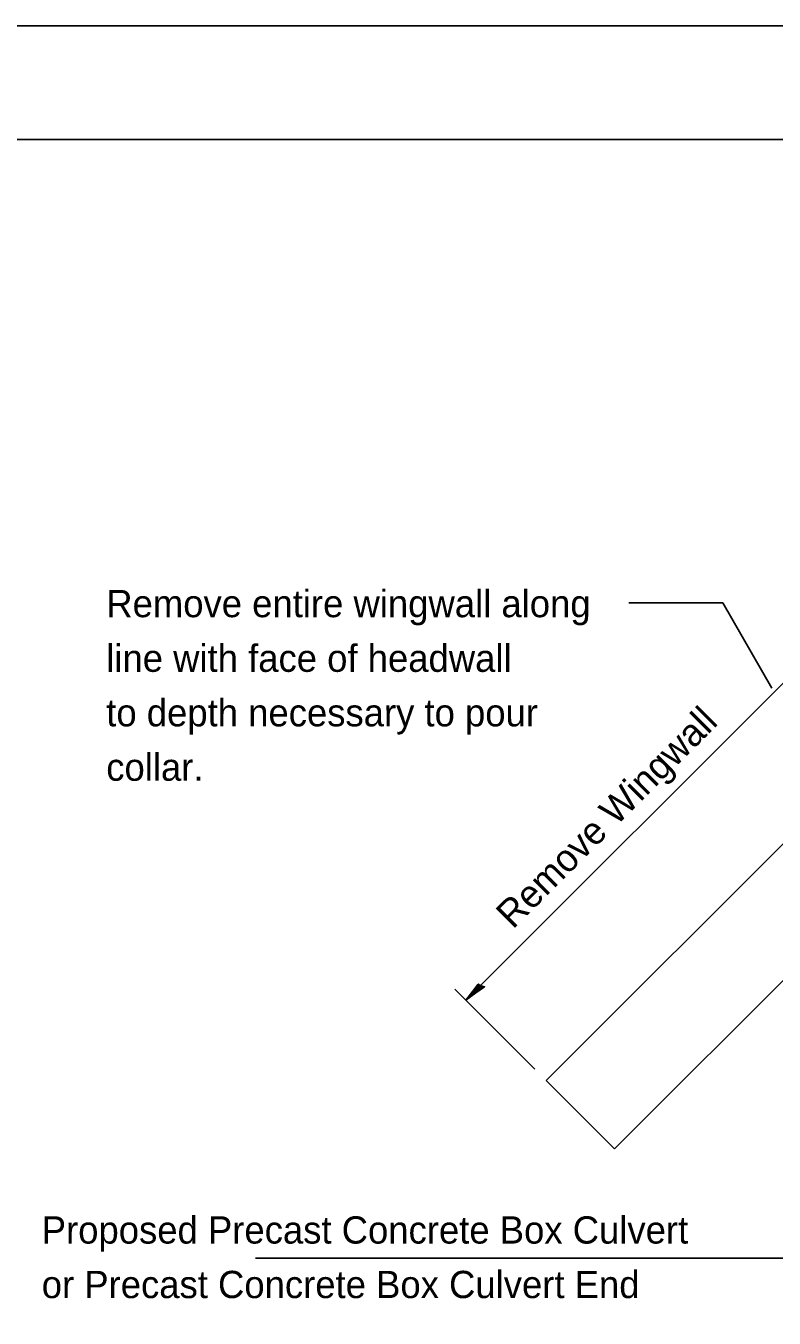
# Model space of a CAD drawing. Extents: x 1343911 to 1344591, y 1360220 to 1360660.
# Drawn here: x 1344149.7 to 1344215.6, y 1360546.7 to 1360660.5 of the extents above; entities that cross this region are included whole.
import ezdxf

# ---------------------------------------------------------------- set-up
doc = ezdxf.new("R2010")
doc.units = 0
for name, color, linetype in [('Design_EX_Roadway Notes', 7, 'Continuous'), ('Level 48', 7, 'Continuous'), ('Sheets_50 Reference Boundary', 7, 'Continuous'), ('Sheets_General Details', 7, 'Continuous'), ('Sheets_Printer Plotting Border', 7, 'Continuous'), ('Topo_Drainage Items', 7, 'Continuous')]:
    doc.layers.add(name, color=color, linetype=linetype)

msp = doc.modelspace()

# ---------------------------------------------------------------- linework, layer by layer
at = {"layer": 'Design_EX_Roadway Notes'}
for p, q in [((1344211.04, 1360609.66), (1344202.79, 1360609.66)), ((1344215.36, 1360602.14), (1344211.04, 1360609.66)), ((1344188.44, 1360574.66), (1344220.86, 1360607.08)), ((1344194.49, 1360568.61), (1344187.45, 1360575.65)), ((1344169.92, 1360551.95), (1344246.74, 1360551.95))]:
    msp.add_line(p, q, dxfattribs=at)
msp.add_lwpolyline([(1344189.76, 1360575.94), (1344189.52, 1360576.09), (1344189.06, 1360575.46), (1344188.44, 1360574.66), (1344189.3, 1360575.31), (1344190.08, 1360575.86), (1344189.76, 1360575.94), (1344189.57, 1360576.01), (1344188.92, 1360575.14), (1344189.9, 1360575.83), (1344189.61, 1360575.87), (1344189.28, 1360575.49), (1344189.68, 1360575.78)], dxfattribs=at)
at = {"layer": 'Level 48'}
msp.add_lwpolyline([(1343910.67, 1360660.46), (1344590.67, 1360660.46), (1344590.67, 1360220.46), (1343910.67, 1360220.46)], close=True, dxfattribs=at)
at = {"layer": 'Sheets_50 Reference Boundary'}
msp.add_lwpolyline([(1343950.67, 1360650.45), (1344580.67, 1360650.45), (1344580.67, 1360250.46), (1343950.67, 1360250.46)], close=True, dxfattribs=at)
at = {"layer": 'Sheets_General Details'}
msp.add_line((1344590.67, 1360660.46), (1343910.67, 1360660.46), dxfattribs=at)
msp.add_lwpolyline([(1343950.67, 1360650.46), (1344580.67, 1360650.46), (1344580.67, 1360230.46), (1343950.67, 1360230.46)], close=True, dxfattribs=at)
at = {"layer": 'Sheets_Printer Plotting Border'}
msp.add_lwpolyline([(1343910.67, 1360220.46), (1344590.67, 1360220.46), (1344590.67, 1360660.46), (1343910.67, 1360660.46)], close=True, dxfattribs=at)
at = {"layer": 'Topo_Drainage Items'}
for p, q in [((1344195.51, 1360567.59), (1344227.93, 1360600.01)), ((1344201.51, 1360561.58), (1344231.45, 1360591.52)), ((1344195.51, 1360567.59), (1344201.51, 1360561.58))]:
    msp.add_line(p, q, dxfattribs=at)

# ---------------------------------------------------------------- texts
at = {"layer": 'Design_EX_Roadway Notes'}
for s, p in [('Remove entire wingwall along', (1344156.78, 1360608.39)), ('line with face of headwall', (1344156.78, 1360603.58)), ('to depth necessary to pour', (1344156.78, 1360598.78)), ('collar.', (1344156.78, 1360593.99)), ('Proposed Precast Concrete Box Culvert', (1344151.1, 1360553.24)), ('or Precast Concrete Box Culvert End', (1344151.1, 1360548.44))]:
    msp.add_text(s, height=2.4, dxfattribs=at).set_placement(p)
msp.add_text('Remove Wingwall', height=2.4, rotation=44.9996, dxfattribs=at).set_placement((1344192.58, 1360580.86))

doc.saveas('drawing.dxf')
